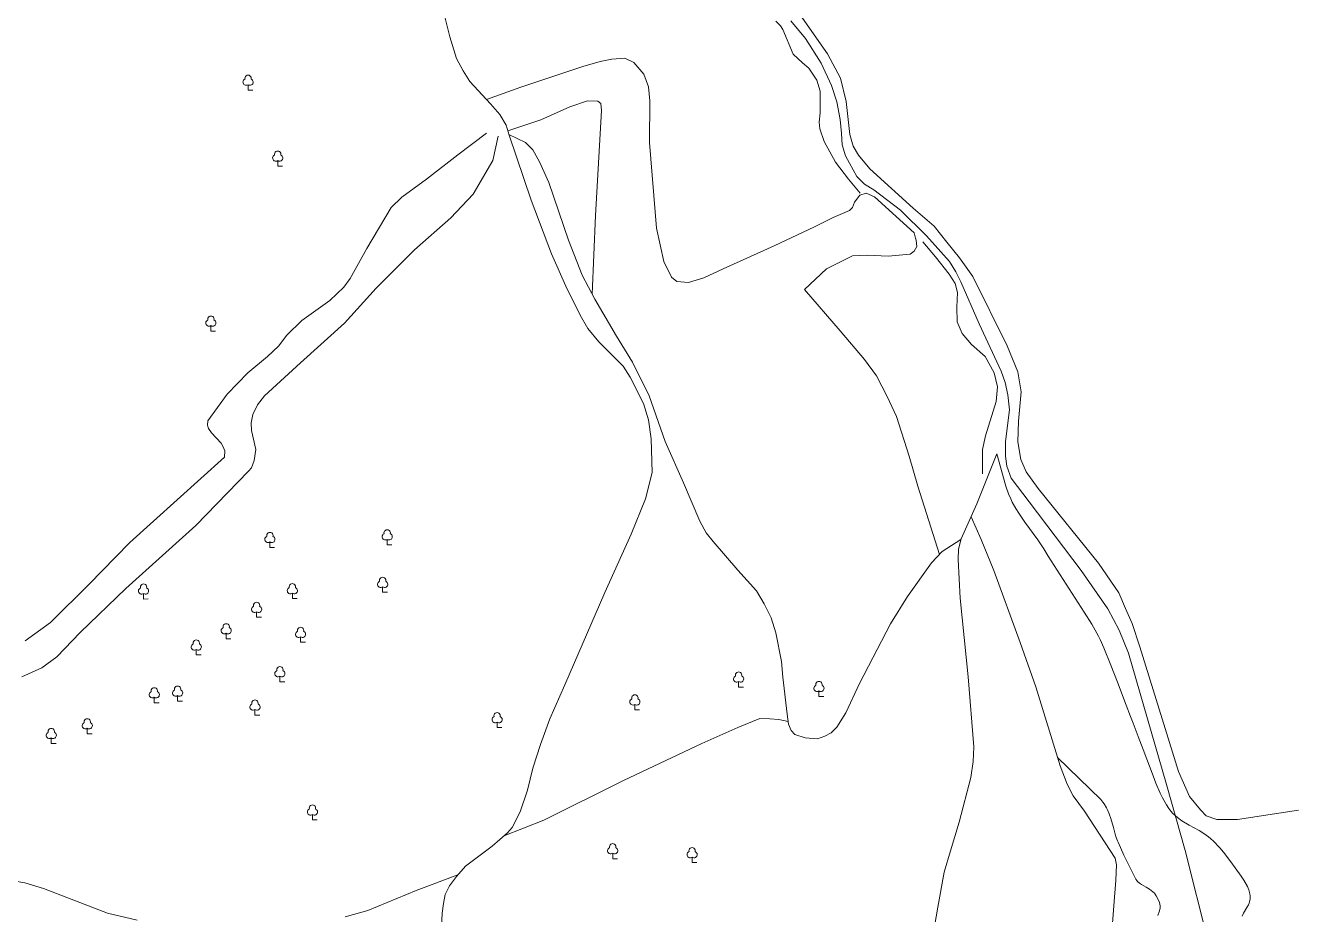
# Model space of a CAD drawing. Header units: millimetres. Extents: x 10 to 1007146, y 455139 to 1110758.
# Drawn here: x 503401.4 to 503415.24, y 555410.57 to 555420.27 of the extents above; entities that cross this region are included whole.
import ezdxf

# ---------------------------------------------------------------- set-up
doc = ezdxf.new("R2010")
doc.units = ezdxf.units.MM
doc.header["$LTSCALE"] = 10
for name, color, linetype, lineweight in [('Hceau', 152, 'Continuous', 0), ('OACCIDENT', 5, 'Continuous', 0), ('PISTE', 1, 'Continuous', 0), ('Varbre', 70, 'Continuous', 0), ('Vbrousailles', 70, 'Continuous', 0), ('Vforet', 70, 'Continuous', 0)]:
    doc.layers.add(name, color=color, linetype=linetype, lineweight=lineweight)

# ---------------------------------------------------------------- blocks, each defined once
blk = doc.blocks.new('a_i_b_169')
at = {"layer": 'Varbre', "color": 70, "linetype": 'Continuous', "lineweight": 0, "flags": 128}
blk.add_lwpolyline([(186.542538, 0.000518), (0, 0), (7.3e-05, 213.192155)], dxfattribs=at)
at = {"layer": 'Varbre', "color": 70, "linetype": 'Continuous', "lineweight": 0}
for centre, radius, start, end in [((-0.000617, 461.8737860000001), 124.4033794897658, 344.52592, 195.330408), ((-74.071781, 313.257725), 124.4980238706148, 111.637039, 306.510073), ((74.375888, 312.909383), 124.3997082369691, 233.281948, 68.53724)]:
    blk.add_arc(centre, radius, start, end, dxfattribs=at)

msp = doc.modelspace()

# ---------------------------------------------------------------- linework, layer by layer
at = {"layer": 'Hceau', "color": 0}
msp.add_polyline3d([(503409.7629238709, 555420.3241990692, 5.367101980004731), (503409.9215618868, 555420.1285899273, 5.358820459302435), (503410.0948781313, 555419.8615113669, 5.350538826663493), (503410.2053043599, 555419.6175983266, 5.350538826663493), (503410.2669672281, 555419.4375125363, 5.342257194024554), (503410.3006939616, 555419.2470986797, 5.325693928746672), (503410.3146597425, 555419.0946808787, 5.309130775405434), (503410.3234644807, 555418.9698317834, 5.300849142766493), (503410.3599582251, 555418.8490900805, 5.292567510127553), (503410.4042810375, 555418.7679633544, 5.284285877488611), (503410.4849207376, 555418.6246487468, 5.267722724147375), (503410.5679319534, 555418.54105308, 5.251159458869493), (503410.6704777721, 555418.4767709995, 5.242877826230552), (503410.9619838381, 555418.2557836603, 5.168343356353374), (503411.243620518, 555417.9753145607, 5.110372039817432), (503411.493967567, 555417.694588974, 5.052400835218135), (503411.5658455999, 555417.5826940892, 5.035837569940254), (503411.6177792895, 555417.4726755295, 5.027555937301313), (503411.8198732174, 555417.0165853004, 5.010992783960075), (503412.0583334139, 555416.4995512575, 4.986147886043253), (503412.1034261019, 555416.3748005291, 4.961303100063075), (503412.1318787857, 555416.2406102552, 4.944739834785193), (503412.1490991889, 555416.0756324038, 4.919895048805015), (503412.1079709589, 555415.7331177918, 4.861923732269075), (503412.1078538305, 555415.5710750497, 4.837078946288896), (503412.1199986614, 555415.460676447, 4.820515681011015), (503412.1682798818, 555415.3313075681, 4.803952527669777), (503412.3666064732, 555415.0714673991, 4.745981211133836), (503412.9349029821, 555414.3231261485, 4.530659322204597), (503413.226137581, 555413.9031878572, 4.381590270513596), (503413.3493490003, 555413.6737795369, 4.348463851894476), (503413.4487832811, 555413.4224518688, 4.315337433275357), (503413.8651194824, 555411.9891255437, 4.083452279068236), (503414.0680540931, 555411.2688539275, 3.967509757932998), (503414.3209302556, 555410.2686567572, 3.818440818178641)], dxfattribs=at)
at = {"layer": 'OACCIDENT', "color": 0}
for points in [[(503409.5999207267, 555420.319734781, 5.483393519597335), (503409.6505408636, 555420.2694645439, 5.483393519597335), (503409.6739319967, 555420.2275557964, 5.483393519597335), (503409.7885621737, 555419.9594747244, 5.475111886958395), (503409.8900499114, 555419.8651614165, 5.466830254319453), (503409.9604416073, 555419.8080174294, 5.458548621680513), (503410.0466328727, 555419.6755387132, 5.450267100978217), (503410.0844732469, 555419.5558447283, 5.433703835700335), (503410.0838815371, 555419.320166443, 5.417140570422453), (503410.0709677675, 555419.2158290858, 5.408859049720157), (503410.0781078181, 555419.1432681566, 5.400577417081216), (503410.1253145216, 555419.0070597547, 5.392295784442275), (503410.2515867996, 555418.7797563011, 5.367450998462097), (503410.392102178, 555418.5956406604, 5.359169365823156), (503410.5200419547, 555418.4418607925, 5.301198049287215)], [(503401.3644427604, 555413.1612793386, 6.83523480045378), (503401.5849583987, 555413.2594207474, 6.826953167814839), (503401.749584841, 555413.3826322536, 6.810390014473602), (503402.0033838407, 555413.6476711684, 6.826953167814839), (503402.5028568278, 555414.1276682584, 6.83523480045378), (503403.2673474053, 555414.8145746298, 6.843516433092721), (503403.8420258494, 555415.4083264774, 6.85814095568889), (503403.8747954618, 555415.4457889155, 6.85814095568889), (503403.9028983992, 555415.5232768545, 6.85814095568889), (503403.9214844841, 555415.6446977444, 6.874704109030127), (503403.8721080386, 555415.850724, 6.907830527649246), (503403.8692197492, 555415.9355306753, 6.924393792927128), (503403.8865708628, 555416.0258535679, 6.924393792927128), (503403.9395015595, 555416.129872389, 6.916112160288186), (503404.0172745961, 555416.2292801994, 6.916112160288186), (503404.4070027784, 555416.5905111751, 6.882985741669068), (503404.8883620775, 555417.0220118966, 6.866422476391187), (503405.2338977097, 555417.4047285328, 6.825014425133126), (503405.6521877268, 555417.8235007084, 6.76704322053383), (503406.0489684575, 555418.1732724853, 6.709071903997889), (503406.2944516671, 555418.4312064816, 6.659382220100889), (503406.5080457387, 555418.7998808818, 6.60141101550159), (503406.5661490924, 555419.0656539229, 6.576566117584769)], [(503401.4024457941, 555413.5540843838, 7.025711903402842), (503401.6796214891, 555413.7552140742, 7.042275056744078), (503402.1089661329, 555414.181473865, 7.058838322021959), (503402.2377960316, 555414.3162491613, 7.067119954660901), (503402.5465877144, 555414.6296224919, 7.058838322021959), (503403.5776824066, 555415.5609208113, 7.042275056744078), (503403.5828428271, 555415.6279228992, 7.042275056744078), (503403.5612031015, 555415.6809392539, 7.042275056744078), (503403.5437165096, 555415.7126588598, 7.042275056744078), (503403.4382339888, 555415.8258596043, 7.067119954660901), (503403.4039167769, 555415.8743460336, 7.083683108002137), (503403.3915702683, 555415.9096169984, 7.083683108002137), (503403.3983879643, 555415.9554101292, 7.083683108002137), (503403.6087121482, 555416.2478397532, 7.100246373280021), (503403.8328919731, 555416.4800621774, 7.091964740641077), (503404.0500074205, 555416.6602795279, 7.075401587299841), (503404.1694620703, 555416.7730209463, 7.067119954660901), (503404.2591619323, 555416.8917872078, 7.067119954660901), (503404.4216756723, 555417.0502892663, 7.058838322021959), (503404.5515728737, 555417.1427565101, 7.058838322021959), (503404.7303252205, 555417.2695828583, 7.058838322021959), (503404.8823614937, 555417.4160125327, 7.058838322021959), (503404.9523544071, 555417.51059013, 7.058838322021959), (503405.1328599562, 555417.8389061547, 7.058838322021959), (503405.3992720314, 555418.2848779634, 7.050556689383018), (503405.5149826141, 555418.3977512929, 7.025711903402842), (503405.7840557679, 555418.5960445611, 6.942895800886721), (503406.1269791303, 555418.8601641227, 6.785545116556778), (503406.4412620126, 555419.0954331835, 6.686165860699423)], [(503411.2042228241, 555417.9097170122, 5.210100314132155), (503411.3418256629, 555417.7468957524, 5.210100314132155), (503411.4908520819, 555417.5562698552, 5.201818681493214), (503411.5557092412, 555417.4544097781, 5.185255528151977), (503411.584381257, 555417.3562121893, 5.185255528151977), (503411.5768472438, 555417.1980767007, 5.176973895513036), (503411.5804254946, 555417.0358412622, 5.168692262874095), (503411.633032728, 555416.9094352291, 5.152129109532858), (503411.7347822891, 555416.7901720466, 5.135565844254976), (503411.8849815031, 555416.6606150666, 5.094157792996916), (503411.9817550838, 555416.4791587206, 5.077594527719035), (503412.0208116675, 555416.3270015224, 5.052749741738856), (503412.0032682549, 555416.1691892137, 5.027904843822035), (503411.8868340055, 555415.7925902953, 4.994778425202915), (503411.8570756881, 555415.6426548184, 4.986496792563975), (503411.8540454808, 555415.37712553, 4.978215271861679)]]:
    msp.add_polyline3d(points, dxfattribs=at)
at = {"layer": 'PISTE', "color": 0}
for points in [[(503405.9446663207, 555420.5275677426, 6.67197128675455), (503406.0410138717, 555420.1498014657, 6.630563235496489), (503406.1131798881, 555419.9108477652, 6.60985920986746), (503406.1857428695, 555419.775406164, 6.58915518423843), (503406.2578518951, 555419.659698175, 6.558099145794885), (503406.4844603029, 555419.4157681552, 6.527043107351339), (503406.5862711364, 555419.3003356733, 6.527043107351339), (503406.6558602203, 555419.1834764472, 6.527043107351339), (503406.6874407816, 555419.0752366846, 6.527043107351339), (503406.9276582411, 555418.3637733015, 6.506339081722309), (503407.1494811625, 555417.7810763993, 6.475283043278766), (503407.3049737746, 555417.4285180729, 6.454579017649737), (503407.4642564906, 555417.1091136555, 6.444227004835221), (503407.5476461283, 555416.9659285449, 6.444227004835221), (503407.6667199716, 555416.817896394, 6.423522979206191), (503407.9333682852, 555416.5541895571, 6.392466940762645), (503408.007704095, 555416.4322477627, 6.382114927948131), (503408.1528403146, 555416.14579395, 6.382114927948131), (503408.208676089, 555415.9687415332, 6.371762915133616), (503408.2381065198, 555415.7600989135, 6.361410902319101), (503408.2486248996, 555415.3920355745, 6.340706876690072), (503408.1768317976, 555415.1044023874, 6.309650838246526), (503408.0194446891, 555414.7197209767, 6.278594799802982), (503407.7301239028, 555414.0845359814, 6.216482610979249), (503407.2964199822, 555413.0754689854, 6.102610470019584), (503407.1320942109, 555412.7060389719, 6.071554431576039), (503407.0291065865, 555412.4245035006, 6.040498393132494), (503406.9471537922, 555412.165992206, 6.009442354688949), (503406.8859878058, 555411.9242604595, 5.978386316245405), (503406.807539413, 555411.6906393293, 5.94733027780186), (503406.7189665659, 555411.5186560104, 5.92662625217283), (503406.6676597216, 555411.4616758899, 5.916274239358316), (503406.5021749748, 555411.3161547851, 5.916274239358316), (503406.2118064246, 555411.0974764505, 5.874866188100257), (503406.1117042655, 555410.9834281954, 5.864514175285741), (503406.0346519735, 555410.8798267337, 5.843810149656711), (503405.9894894496, 555410.7876124493, 5.812754111213166), (503405.970448897, 555410.6882280442, 5.792050085584136), (503405.9550266571, 555410.5849645274, 5.760994047140592), (503405.9474658122, 555410.4263960659, 5.729938008697046)], [(503406.6851612665, 555419.0830494644, 6.527043107351339), (503406.863783104, 555418.9944246263, 6.475283043278766), (503406.9460106242, 555418.9141142402, 6.454579017649737), (503407.0200316301, 555418.7853475326, 6.444227004835221), (503407.1215453044, 555418.5581577056, 6.433874992020707), (503407.3338872942, 555417.927248854, 6.413170966391677), (503407.483390615, 555417.5484432775, 6.413170966391677), (503407.6223538826, 555417.2837238433, 6.413170966391677), (503407.8575214633, 555416.8794769121, 6.382114927948131), (503408.0347776008, 555416.598443735, 6.382114927948131), (503408.2160389059, 555416.2285434664, 6.371762915133616), (503408.3910364623, 555415.7326379886, 6.340706876690072), (503408.5903997002, 555415.2808839766, 6.257890662237307), (503408.7710307353, 555414.8635164778, 6.195778585350219), (503408.8388290712, 555414.7362134259, 6.164722546906673), (503408.9153941596, 555414.6398516758, 6.144018521277643), (503409.1843388089, 555414.3269214346, 6.061202418761525), (503409.3876612099, 555414.1012285923, 5.978386316245405), (503409.4724763542, 555413.9595934654, 5.936978264987346), (503409.5493184183, 555413.8069852516, 5.92662625217283), (503409.5980664968, 555413.6428462001, 5.916274239358316), (503409.661033328, 555413.3307523929, 5.864514175285741), (503409.6743097068, 555413.159085578, 5.812754111213166), (503409.7236202625, 555412.7562327196, 5.719585995882532), (503409.7381220536, 555412.647009184, 5.678177944624473), (503409.7667555137, 555412.5772901777, 5.657473918995443), (503409.8065156435, 555412.5346821814, 5.647121906180928), (503409.9181266424, 555412.4983507022, 5.626417880551898), (503410.0533592553, 555412.487450571, 5.595361842108353), (503410.1347848016, 555412.5133930735, 5.564305803664808), (503410.2041617321, 555412.5522472187, 5.543601778035779), (503410.2644455539, 555412.6151585404, 5.512545739592234), (503410.3623192568, 555412.7705050908, 5.471137688334174), (503410.5132537197, 555413.0914875653, 5.409025611447085), (503410.8505943452, 555413.7409805018, 5.295153470487421), (503411.0370647009, 555414.0394955296, 5.253745419229361), (503411.2990705759, 555414.4053962571, 5.150225291084211), (503411.4158251832, 555414.5301003623, 5.119169252640666), (503411.6186590107, 555414.659979272, 5.090024196591013)], [(503411.3866287803, 555414.498916052, 5.126935305095314), (503411.1489718821, 555415.2439351027, 5.242877826230552), (503411.0541139008, 555415.5700540375, 5.267722724147375), (503410.9179576762, 555416.0060617146, 5.292567510127553), (503410.8162086192, 555416.2227336206, 5.300849142766493), (503410.6969744174, 555416.44632736, 5.309130775405434), (503410.5658025863, 555416.6249537818, 5.325693928746672), (503410.3031611136, 555416.9404967702, 5.367101980004731), (503409.9105329402, 555417.389975006, 5.466481347798732)], [(503411.3129105677, 555410.3326221204, 4.984593086051972), (503411.3698841851, 555410.6476743994, 4.994945098866488), (503411.4384431011, 555411.0305320668, 5.005297111681003), (503411.5061086096, 555411.2630454317, 5.015649124495518), (503411.6023980709, 555411.576627181, 5.026001137310033), (503411.7271670893, 555412.0635314566, 5.067409188568092), (503411.7556965856, 555412.2381156248, 5.088113214197122), (503411.7608460867, 555412.3996738418, 5.098465227011636), (503411.6997152598, 555413.1626944884, 5.129521265455181), (503411.6105884566, 555414.0202744987, 5.129521265455181), (503411.5918236653, 555414.4430466903, 5.119169252640666), (503411.593849346, 555414.5577875029, 5.108817239826151), (503411.6211819402, 555414.6703711032, 5.088113214197122), (503411.7950009283, 555415.0502927684, 4.984593086051972), (503412.0110364422, 555415.5977851376, 4.881072957906823)], [(503411.7305226458, 555414.909360613, 5.022993959357134), (503411.8413747473, 555414.6631196588, 5.054049997800679), (503411.9802715199, 555414.3237533651, 5.022993959357134), (503412.2678036213, 555413.5386576428, 4.919473831211985), (503412.4377121985, 555413.0530515147, 4.847009741510382), (503412.7031627849, 555412.1917442792, 4.826305715881351), (503412.7802601708, 555411.9908688917, 4.784897664623291), (503412.8475836732, 555411.8635424088, 4.764193638994261), (503412.9678854448, 555411.6952208275, 4.722785475799558), (503413.3029394819, 555411.182373768, 4.577857296396349), (503413.3204901235, 555411.1108147957, 4.557153270767319), (503413.3100271665, 555410.9440155227, 4.536449245138289), (503413.2641754241, 555410.3364883045, 4.401873078549595), (503413.2620289011, 555410.0262736394, 4.339761001662506), (503413.2541741299, 555409.5085597887, 4.267296911960901), (503413.2378725482, 555408.650463194, 4.205184835073811), (503413.1992477459, 555408.1604589233, 4.132720745372207), (503413.1645252478, 555407.9286793579, 4.132720745372207), (503413.0538531169, 555407.4222841838, 4.101664706928663), (503413.025948947, 555407.2016563797, 4.070608668485117), (503412.9474797217, 555406.5433827657, 3.925680489081909), (503412.8608919007, 555405.937097506, 3.728992245606125)], [(503406.6225259815, 555411.4219869827, 5.916274239358316), (503407.0673931094, 555411.5976777804, 5.91109828891938), (503407.934843948, 555412.0321079474, 5.869690237661321), (503408.790649393, 555412.4351567936, 5.838634199217775), (503409.1834107058, 555412.6091034426, 5.807578160774232), (503409.4230996508, 555412.707054681, 5.766170109516172), (503409.5339529589, 555412.7043052567, 5.745466083887142), (503409.6332251893, 555412.6957030116, 5.714410045443596), (503409.7342766076, 555412.6759722731, 5.689158257824232)], [(503402.6261097557, 555410.505879441, 6.145663318331055), (503402.3000863846, 555410.5828077254, 6.197423382403629), (503401.6012803508, 555410.8508835598, 6.331999548992323), (503401.3981501214, 555410.9157488678, 6.373407600250382), (503401.2934363978, 555410.9320550725, 6.373407600250382), (503401.2231980516, 555410.9321139569, 6.373407600250382), (503401.1780095172, 555410.9312607929, 6.373407600250382), (503399.9147837798, 555410.8623189746, 6.269887472105234), (503399.7310304123, 555410.8427839659, 6.249183446476204), (503399.6544491444, 555410.8081015967, 6.249183446476204), (503399.5504603286, 555410.7144629008, 6.166367343960085), (503399.4319761366, 555410.5713901957, 6.104255267072994), (503399.2906951719, 555410.3592010271, 6.021439164556875)], [(503406.127609078, 555411.0015488192, 5.866158972339153), (503405.6734607607, 555410.8312259057, 5.886862997968183), (503405.1430763513, 555410.6135180788, 5.928271049226241), (503404.8970689136, 555410.5434649993, 5.959327087669785)]]:
    msp.add_polyline3d(points, dxfattribs=at)
at = {"layer": 'Vbrousailles', "color": 0}
for points in [[(503415.3065154947, 555411.7088293544, 4.5717725323412), (503415.0918528301, 555411.6762081572, 4.505519583166318), (503414.6394990972, 555411.6067513794, 4.273634540895841), (503414.4159942674, 555411.6072185384, 4.22394485699884), (503414.2980867806, 555411.6442251861, 4.22394485699884), (503414.2346470703, 555411.7095249605, 4.22394485699884), (503414.1156026134, 555411.8553211793, 4.207381591720958), (503413.9948364403, 555412.1288036209, 4.2156632243599), (503413.574925301, 555413.4920441246, 4.39785869467002), (503413.4904081115, 555413.7438128436, 4.447548378567021), (503413.4166246886, 555413.9099668565, 4.464111531908258), (503413.344266716, 555414.0798728708, 4.48895642982508), (503413.1211317774, 555414.4033895507, 4.588335797619081), (503412.4622905448, 555415.2199951613, 4.869910523786558), (503412.3317772008, 555415.4020246194, 4.903036942405677), (503412.2757743362, 555415.5332575488, 4.903036942405677), (503412.240121693, 555415.7271221532, 4.919600207683559), (503412.249186269, 555415.9548768669, 4.952726626302677), (503412.2772164264, 555416.2743466407, 5.052105994096679), (503412.241438777, 555416.4927599491, 5.085232412715797), (503412.1256016598, 555416.7745385041, 5.118358831334916), (503411.7492042326, 555417.5325191789, 5.168048515231916), (503411.6048825693, 555417.7370277062, 5.217738199128918), (503411.466869046, 555417.9084936897, 5.267427883025917), (503411.3288555227, 555418.0799595613, 5.300554301645037), (503411.1004968819, 555418.279836333, 5.333680720264156), (503410.62458365, 555418.7080340856, 5.399933557502393), (503410.5020802683, 555418.8549088853, 5.399933557502393), (503410.4440024543, 555418.9551155047, 5.399933557502393), (503410.4084776893, 555419.0809871143, 5.399933557502393), (503410.3671763527, 555419.4437630123, 5.449623241399394), (503410.3038165863, 555419.6977539472, 5.466186506677276), (503410.1623357892, 555419.9619817871, 5.499312925296394), (503409.7879378653, 555420.4990408706, 5.515876190574276)], [(503406.4381826709, 555419.4655832541, 6.533385325688703), (503406.815392068, 555419.5999516111, 6.417442692616821), (503407.4926513198, 555419.8238802347, 6.135867966449343), (503407.6808096336, 555419.8798336076, 6.053051863933224), (503407.8098682518, 555419.9028483529, 6.003362180036223), (503407.9485667479, 555419.9155321945, 5.970235761417104), (503408.0497560642, 555419.8695368761, 5.937109342797985), (503408.1577083084, 555419.7408345503, 5.903982812242221), (503408.2075529472, 555419.6041508432, 5.903982812242221), (503408.2240840264, 555419.4511283326, 5.903982812242221), (503408.2184754495, 555418.9939752887, 5.953672496139221), (503408.2944839524, 555418.061649253, 5.953672496139221), (503408.3754476488, 555417.6964621362, 5.937109342797985), (503408.459130957, 555417.5261156212, 5.920546077520104), (503408.517565254, 555417.4791040091, 5.903982812242221), (503408.6452350577, 555417.467178632, 5.887419658900986), (503408.8131216376, 555417.5188367901, 5.837729975003984), (503409.023039709, 555417.6165213592, 5.754913872487864), (503409.5807518348, 555417.8670885974, 5.506465564939507), (503410.0211573386, 555418.0742400795, 5.407086197145506), (503410.226156374, 555418.1745944094, 5.357396513248506), (503410.4044832982, 555418.2524438536, 5.332551727268328), (503410.4349830841, 555418.2866529035, 5.332551727268328), (503410.4574769591, 555418.3425487308, 5.315988461990446), (503410.5162462814, 555418.4186004035, 5.299425308649208), (503410.5867816279, 555418.4400905771, 5.282862043371327), (503410.6764240804, 555418.4004686087, 5.258017257391149), (503411.1080263852, 555418.0077239621, 5.216609206133088), (503411.1260183105, 555417.9504284385, 5.216609206133088), (503411.1314438353, 555417.9275715022, 5.216609206133088), (503411.1388105499, 555417.8580414988, 5.216609206133088), (503411.1114722384, 555417.8085592712, 5.233172359474326), (503411.067100589, 555417.7773179449, 5.249735624752208), (503410.8251160233, 555417.752926257, 5.282862043371327), (503410.5946677796, 555417.7634355054, 5.315988461990446), (503410.4370900736, 555417.7562900777, 5.365678145887446), (503410.1524633353, 555417.6149666718, 5.382241411165328), (503409.9105329402, 555417.389975006, 5.466481347798732)], [(503407.5939847834, 555417.3377656951, 6.413170966391677), (503407.6307193989, 555418.1987041314, 6.330354863875556), (503407.6963274218, 555419.3435461044, 6.164722546906673), (503407.6868568974, 555419.4213487367, 6.164722546906673), (503407.6551305705, 555419.4449415497, 6.164722546906673), (503407.5423174195, 555419.4513533912, 6.197849077462437), (503407.351153882, 555419.3830082901, 6.247538649422792), (503407.0314567242, 555419.2416469443, 6.363481282494675), (503406.6735760357, 555419.1227568726, 6.527043107351339)]]:
    msp.add_polyline3d(points, dxfattribs=at)
at = {"layer": 'Vforet', "color": 0}
for points in [[(503412.0110364422, 555415.5977851376, 4.881072957906823), (503412.1114306707, 555415.2441912168, 4.864509692628942), (503412.1402616815, 555415.1600531066, 4.85943918650907), (503412.163900681, 555415.1059192173, 4.854988809399398), (503412.1813634823, 555415.070591108, 4.851593323226936), (503412.2197860889, 555415.001513351, 4.843881336171553), (503412.2511455398, 555414.9508692289, 4.837385204948086), (503412.3184798701, 555414.8517681315, 4.822910117772244), (503412.4591906004, 555414.6571040441, 4.790280250107864), (503412.5254697731, 555414.5585635568, 4.773411957473882), (503412.5744546623, 555414.4814722791, 4.759280851606406), (503412.6727027795, 555414.3279105455, 4.725964588438315), (503412.8038818353, 555414.123586269, 4.678739413641965), (503412.8693694609, 555414.0212144656, 4.657409774107157), (503412.9346826057, 555413.9184704595, 4.63966692047016), (503412.9672488041, 555413.8669046314, 4.63262453842182), (503413.0484630302, 555413.7388240853, 4.61750111420138), (503413.0874341791, 555413.6734510255, 4.610242918302559), (503413.1234464339, 555413.606100043, 4.603074719465869), (503413.1399051134, 555413.5714274698, 4.599498119802703), (503413.1809525621, 555413.4783932328, 4.590126448120198), (503413.2582906752, 555413.2913359947, 4.57185144767553), (503413.3312141778, 555413.1035098623, 4.553822148165409), (503413.4255756498, 555412.8530189808, 4.529379550548707), (503413.4730683775, 555412.7281890727, 4.516682017286582), (503413.500558893, 555412.6564760515, 4.508342513402466), (503413.5550163871, 555412.513172204, 4.486933398850104), (503413.6090958618, 555412.3699904504, 4.460687278018174), (503413.7176582181, 555412.0837956627, 4.400739496151344), (503413.75027762, 555412.0010276109, 4.379865774569343), (503413.7972762866, 555411.8934185581, 4.347041472953569), (503413.823114483, 555411.841042578, 4.330813793735721), (503413.8658406106, 555411.7645774434, 4.309607844193018), (503413.8893293274, 555411.7273913103, 4.301360128357343), (503413.9020143547, 555411.709408986, 4.297760805555354), (503413.9302857185, 555411.6760674586, 4.290745288301682), (503413.9619706916, 555411.6457949352, 4.283957450182801), (503413.9847207833, 555411.6270645238, 4.279548601568218), (503414.0333969552, 555411.5924013525, 4.270983769218843), (503414.1119245726, 555411.5451161355, 4.258678461958838), (503414.2201243696, 555411.4844643687, 4.243032181672215), (503414.2728103595, 555411.4524237316, 4.235427541858851), (503414.3228279913, 555411.4176153691, 4.227904951605862), (503414.3464317189, 555411.3987925634, 4.224159439546233), (503414.3796258344, 555411.3683568396, 4.218544025841224), (503414.445920914, 555411.2974920173, 4.206885824322732), (503414.4877694054, 555411.2480886187, 4.199569197495513), (503414.567864665, 555411.1426054212, 4.185417607222106), (503414.6145399487, 555411.0789158058, 4.181459079728106), (503414.6798101586, 555410.9887179914, 4.184792776872837), (503414.7101733768, 555410.9424233153, 4.188266842569697), (503414.7484113282, 555410.8728191062, 4.193383018840501), (503414.762790655, 555410.8383771875, 4.195133148276331), (503414.7755423418, 555410.7932775446, 4.195835214910262), (503414.7787197824, 555410.7712136195, 4.195251689182792), (503414.7789296708, 555410.7388915935, 4.19291389236365), (503414.7730763144, 555410.7076760457, 4.188507170545311), (503414.7676665651, 555410.6925457157, 4.185417607222106), (503414.7600808959, 555410.6757344907, 4.179743650652053), (503414.7433773091, 555410.64435547, 4.160127089523765), (503414.7074505081, 555410.5836591087, 4.10761760961666), (503414.6902906999, 555410.5503923534, 4.086038239428104)], [(503413.7697197339, 555410.5587852028, 4.268233709738224), (503413.7883420628, 555410.6072689613, 4.268233709738224), (503413.7931692991, 555410.6252606831, 4.269134240042749), (503413.7948584928, 555410.6375317549, 4.270668891438031), (503413.7948892674, 555410.662539747, 4.275692831913816), (503413.7876404795, 555410.7005554521, 4.287159062087093), (503413.7787797785, 555410.7257211552, 4.296678937886836), (503413.7539681274, 555410.7740389507, 4.317923393635225), (503413.7327002606, 555410.802084507, 4.332508402595908), (503413.7163973824, 555410.817903827, 4.342281479085375), (503413.6802934401, 555410.8443863976, 4.36191684556993), (503413.6802934401, 555410.8443863976, 4.36191684556993), (503413.6418953477, 555410.866587776, 4.381626761859683), (503413.592045333, 555410.8949094227, 4.4079305300635), (503413.5695940088, 555410.9105965234, 4.421057116483765), (503413.5499154076, 555410.9285305163, 4.434145756381564), (503413.541379243, 555410.9386283404, 4.440670879195943), (503413.5305001735, 555410.9555127042, 4.450429180048345), (503413.4427808478, 555411.127715492, 4.540587095136681), (503413.3998158199, 555411.2177224798, 4.584955422893619), (503413.3363106529, 555411.3573883666, 4.649187803699702), (503413.3293286849, 555411.3739168458, 4.655796990934055), (503413.3165901366, 555411.4082138201, 4.666051954677841), (503413.3051434575, 555411.4438649906, 4.672833524344632), (503413.2844853854, 555411.51779376, 4.67827219008807), (503413.2567577686, 555411.6175932344, 4.675417581781545), (503413.2406282448, 555411.6661042243, 4.672719460903948), (503413.2216919551, 555411.7125549178, 4.670987801014451), (503413.2108676652, 555411.7347416127, 4.670909557299987), (503413.1858989081, 555411.7765059534, 4.673178065336221), (503413.1715115547, 555411.7958707891, 4.67586488061273), (503413.1472099602, 555411.8227221974, 4.682314222318821), (503412.674698522, 555412.2841022611, 4.828525755350542)]]:
    msp.add_polyline3d(points, dxfattribs=at)

# ---------------------------------------------------------------- block references
at = {"layer": 'Varbre', "color": 0, "linetype": 'Continuous', "lineweight": 0, "xscale": 0.0002798416111016025, "yscale": 0.0002798416111016025, "zscale": 0.0002798416111016025, "rotation": 0.004378200956779001}
for p in [(503403.8362196614, 555419.5660763648, 7.245023997896454), (503404.1599834673, 555418.7378284765, 7.137362997463513), (503403.4300305553, 555416.9368145056, 7.153926262741395), (503404.0743384606, 555414.5752034762, 6.764690536140977), (503405.3552050244, 555414.6038223618, 6.607339963747679), (503405.3058786907, 555414.0852067147, 6.565931800552974), (503402.6947847137, 555414.0123153095, 6.789535322121155), (503404.3195935149, 555414.0161116612, 6.665311168346975), (503403.929084971, 555413.8122932116, 6.665311168346975), (503403.5973929932, 555413.5789699584, 6.673592800985917), (503404.4094170931, 555413.5397983263, 6.557650279850678), (503403.2704170038, 555413.4014999813, 6.690156066263798), (503404.1836416205, 555413.109697202, 6.499678963314737), (503409.1927699402, 555413.0516564288, 5.919966245701901), (503410.0700575084, 555412.9489863343, 5.621828254256542), (503402.812318624, 555412.8801602384, 6.648748015005738), (503403.0667390378, 555412.8983965851, 6.632184749727857), (503403.9117614224, 555412.7459922528, 6.483115698036856), (503408.0598231605, 555412.8020321801, 6.019345501559259), (503402.0802883431, 555412.5417235178, 6.706719219605035), (503406.5555920294, 555412.6082731087, 6.118724869353258), (503401.6874377267, 555412.4363406313, 6.731564117521857), (503404.5394565861, 555411.6002268345, 6.201540971869377), (503407.8174585744, 555411.1779416716, 5.67979945885584), (503408.6849130875, 555411.1350761123, 5.638391407597781)]:
    msp.add_blockref('a_i_b_169', p, dxfattribs=at)

doc.saveas('drawing.dxf')
